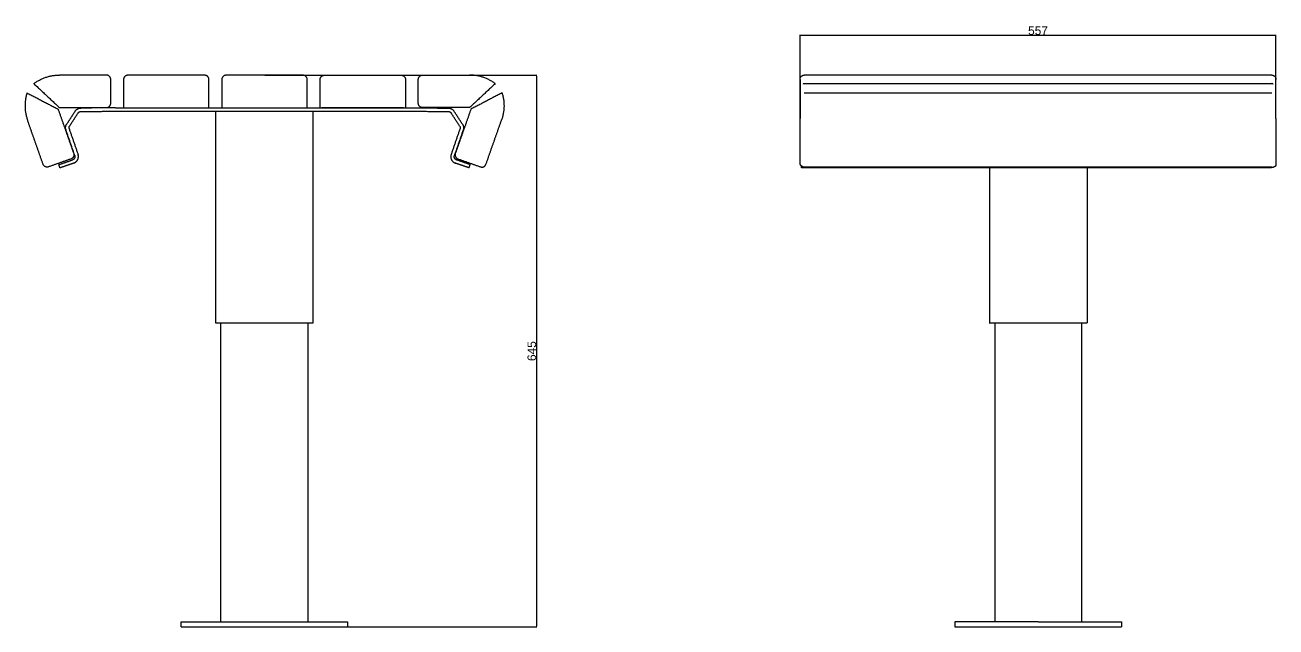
# Model space of a CAD drawing. Header units: millimetres. Extents: x -3602 to 1532, y 0 to 13678.
# Drawn here: x 0 to 1464, y 992 to 1696 of the extents above; entities that cross this region are included whole.
import ezdxf

# ---------------------------------------------------------------- set-up
doc = ezdxf.new("R2010")
doc.units = ezdxf.units.MM
doc.header["$MEASUREMENT"] = 0
doc.layers.add('Domyślny', color=7, linetype='Continuous', true_color=0x000000)
doc.layers.add('Utwórz2D linie widoczne', color=7, linetype='Continuous', true_color=0x000000)
doc.styles.add('Arial', font='arial.ttf')
doc.dimstyles.new('Domyślny', dxfattribs={"dimtxt": 10, "dimasz": 1, "dimexe": 0.5, "dimexo": 0.5, "dimgap": 0.25, "dimtad": 1, "dimtoh": 1, "dimdec": 0, "dimzin": 1, "dimdsep": 46, "dimtxsty": 'Arial', "dimcen": 0.5, "dimazin": 0, "dimtfac": 1, "dimtdec": 4, "dimtix": 1, "dimtmove": 1, "dimatfit": 3, "dimfxl": 0, "dimtolj": 1, "dimtzin": 1, "dimarcsym": 0})

# ---------------------------------------------------------------- blocks, each defined once
blk = doc.blocks.new('*D2')
at = {"layer": 'Defpoints', "color": 0}
for p in [(1463.858519878245, 1684.293391068549), (906.9140754338435, 1586.84305357125), (1463.858519878242, 1586.843053571229)]:
    blk.add_point(p, dxfattribs=at)
at = {"layer": 'Domyślny', "color": 0, "lineweight": -2}
for p, q in [((906.9140754338435, 1587.34305357125), (906.9140754338472, 1684.79339106857)), ((907.9140754338472, 1684.29339106857), (1462.858519878245, 1684.293391068549)), ((1463.858519878242, 1587.343053571229), (1463.858519878245, 1684.793391068549))]:
    blk.add_line(p, q, dxfattribs=at)
at = {"layer": 'Domyślny', "color": 0}
for points in [[(907.9140754338472, 1684.460057735237), (907.9140754338472, 1684.126724401903), (906.9140754338472, 1684.29339106857)], [(1462.858519878245, 1684.126724401883), (1462.858519878245, 1684.460057735216), (1463.858519878245, 1684.293391068549)]]:
    blk.add_solid(points, dxfattribs=at)
at = {"layer": 'Domyślny', "color": 0, "insert": (1185.386297656047, 1689.62839106856), "char_height": 10, "attachment_point": 5, "style": 'Arial'}
blk.add_mtext('\\A1;557', dxfattribs=at)
blk = doc.blocks.new('*D3')
at = {"layer": 'Defpoints', "color": 0}
for p in [(280.2518617468877, 1637.413860246942), (280.2518617468877, 992.011894226584), (598.421343609886, 992.011894226584)]:
    blk.add_point(p, dxfattribs=at)
at = {"layer": 'Domyślny', "color": 0, "lineweight": -2}
for p, q in [((280.7518617468877, 1637.413860246942), (598.921343609886, 1637.413860246942)), ((598.421343609886, 1636.413860246942), (598.421343609886, 993.011894226584)), ((280.7518617468877, 992.011894226584), (598.921343609886, 992.011894226584))]:
    blk.add_line(p, q, dxfattribs=at)
at = {"layer": 'Domyślny', "color": 0}
for points in [[(598.5880102765526, 1636.413860246942), (598.2546769432194, 1636.413860246942), (598.421343609886, 1637.413860246942)], [(598.2546769432194, 993.011894226584), (598.5880102765526, 993.011894226584), (598.421343609886, 992.011894226584)]]:
    blk.add_solid(points, dxfattribs=at)
at = {"layer": 'Domyślny', "color": 0, "insert": (593.066343609886, 1314.712877236763), "char_height": 10, "attachment_point": 5, "rotation": 90, "style": 'Arial'}
blk.add_mtext('\\A1;645', dxfattribs=at)

msp = doc.modelspace()

# ---------------------------------------------------------------- linework, layer by layer
at = {"layer": 'Domyślny'}
for points in [[(906.9140754338013, 1632.613436513142), (906.9140754338435, 1586.84305357125)], [(1463.858519878242, 1586.843053571229), (1463.858519878244, 1632.613436513142)], [(1458.732630915269, 1529.968914566114), (1461.100215386694, 1530.103483111681)], [(1463.858519878187, 1534.968914566129), (1463.858519878187, 1532.692279338651)]]:
    msp.add_lwpolyline(points, dxfattribs=at)
at = {"layer": 'Utwórz2D linie widoczne'}
for points, weights in [([(10.27266190452884, 1627.613436513135), (23.60599523785983, 1637.613436513142), (40.27266190452883, 1637.613436513142)], [1, 0.9486832980504415, 1]), ([(100.2726619045288, 1632.613436513142), (100.2726619045293, 1637.613436513142), (95.27266190452883, 1637.613436513142)], [1, 0.7071067811864833, 1]), ([(120.2518617468913, 1637.413860246941), (115.2518617468893, 1637.413860246944), (115.2518617468914, 1632.413860246941)], [1, 0.707106781186245, 1]), ([(215.2518617468895, 1632.413860246942), (215.2518617468877, 1637.41386024694), (210.2518617468895, 1637.413860246942)], [1, 0.7071067811867726, 1]), ([(235.2518617468895, 1637.413860246942), (230.251861746888, 1637.413860246943), (230.2518617468895, 1632.413860246942)], [1, 0.7071067811862923, 1]), ([(330.2518617468877, 1632.413860246943), (330.2518617468877, 1637.413860246942), (325.2518617468877, 1637.413860246942)], [1, 0.7071067811865074, 1]), ([(345.2518617468913, 1632.413860246942), (345.25186174689, 1637.413860246943), (350.2518617468913, 1637.413860246942)], [1, 0.7071067811863345, 1]), ([(440.2518617468895, 1637.413860246941), (445.251861746893, 1637.413860246945), (445.2518617468896, 1632.413860246941)], [1, 0.7071067811860451, 1]), ([(460.2310615892466, 1632.613436513142), (460.2310615892452, 1637.613436513143), (465.2310615892466, 1637.613436513142)], [1, 0.7071067811863506, 1]), ([(550.2310615892466, 1627.613436513135), (536.8977282559157, 1637.613436513142), (520.2310615892466, 1637.613436513142)], [1, 0.9486832980504372, 1]), ([(906.9140754338035, 1632.613436513139), (906.9140754338038, 1637.613436513137), (911.9140754338013, 1637.613436513136)], [1, 0.7071067811864993, 1]), ([(1458.858519878244, 1637.613436513142), (1463.858519878244, 1637.613436513142), (1463.858519878244, 1632.613436513142)], [1, 0.7071067811865315, 1]), ([(2.303708079184617, 1616.799646045058), (-2.697000059609045, 1600.900882071451), (2.841691813527127, 1585.181446009292)], [1, 0.9486832980504426, 1]), ([(558.2000154145908, 1616.799646045058), (563.2007235533833, 1600.900882071451), (557.6620316802484, 1585.181446009292)], [1, 0.9486832980504641, 1]), ([(58.58564761427715, 1595.363610032552), (60.92680849254345, 1598.96868164365), (65.22519987385658, 1599.006193136946)], [1, 0.8808907382051395, 1]), ([(95.27266190452883, 1599.613436513142), (100.272661904531, 1599.61343651314), (100.2726619045287, 1604.613436513142)], [1, 0.707106781186237, 1]), ([(465.2310615892466, 1599.613436513142), (460.2310615892473, 1599.613436513142), (460.2310615892467, 1604.613436513142)], [1, 0.707106781186652, 1]), ([(495.4084359153612, 1599.006193136943), (499.7068272966721, 1598.968681643647), (502.0479881749387, 1595.363610032551)], [1, 0.880890738205302, 1]), ([(61.9403298860625, 1593.185053892492), (63.11091032519412, 1594.987589698041), (65.26010601584949, 1595.006345444687)], [1, 0.8808907382048428, 1]), ([(495.3735297733683, 1595.006345444687), (497.5227254640228, 1594.98758969804), (498.6933059031535, 1593.185053892491)], [1, 0.8808907382049297, 1]), ([(47.64616946746264, 1574.216091473568), (46.95721073056444, 1577.457387491381), (48.76198572976957, 1580.236497280231)], [1, 0.9238795325116116, 1]), ([(51.55875987039599, 1575.047738236839), (51.21428050194668, 1576.668386245745), (52.11666800154751, 1578.05794114017)], [1, 0.9238795325117717, 1]), ([(508.5169677876702, 1578.05794114017), (509.4193552872686, 1576.668386245745), (509.0748759188219, 1575.047738236839)], [1, 0.9238795325122859, 1]), ([(511.8716500594483, 1580.236497280231), (513.6764250586556, 1577.457387491382), (512.987466321757, 1574.216091473568)], [1, 0.9238795325114808, 1]), ([(56.95968921659096, 1545.935524474922), (58.62129677853272, 1541.219693656275), (53.9054659598851, 1539.558086094334)], [1, 0.7071067811864503, 1]), ([(58.21976862446991, 1543.508129785584), (59.52204124230595, 1539.726055483183), (55.739966939901, 1538.423782865357)], [1, 0.7071067811855575, 1]), ([(57.0422395577325, 1534.641708562962), (64.6063881625372, 1537.246253798613), (62.00184292687031, 1544.810402403413)], [1, 0.7071067811858301, 1]), ([(498.6317928623475, 1544.810402403413), (496.0272476266742, 1537.24625379861), (503.5913962314853, 1534.641708562961)], [1, 0.7071067811854195, 1]), ([(504.8936688493168, 1538.423782865359), (501.1115945469097, 1539.726055483182), (502.4138671647477, 1543.508129785584)], [1, 0.7071067811851744, 1]), ([(503.5440342771844, 1545.935524474922), (501.8824267152472, 1541.219693656277), (506.5982575338904, 1539.558086094334)], [1, 0.7071067811869439, 1]), ([(27.49681337546008, 1530.253083747467), (22.78098255681287, 1528.591476185526), (21.11937499487343, 1533.307307004173)], [1, 0.7071067811864098, 1]), ([(533.0069101183153, 1530.253083747467), (537.722740936962, 1528.591476185527), (539.3843484989021, 1533.307307004173)], [1, 0.7071067811865324, 1])]:
    msp.add_rational_spline(points, weights, degree=2, dxfattribs=at)
for points in [[(10.27266190452883, 1627.613436513135), (25.27266190452883, 1613.613436513138), (40.27266190452883, 1599.613436513142)], [(95.27266190452883, 1637.613436513142), (67.77266190452883, 1637.613436513142), (40.27266190452883, 1637.613436513142)], [(100.2726619045288, 1604.613436513142), (100.2726619045288, 1618.613436513142), (100.2726619045288, 1632.613436513142)], [(115.2518617468895, 1632.413860246941), (115.2518617468895, 1615.913860246941), (115.2518617468895, 1599.413860246941)], [(210.2518617468895, 1637.413860246942), (165.2518617468895, 1637.413860246941), (120.2518617468895, 1637.413860246941)], [(215.2518617468895, 1599.413860246942), (215.2518617468895, 1615.913860246942), (215.2518617468895, 1632.413860246942)], [(230.2518617468877, 1632.413860246942), (230.2518617468877, 1615.913860246942), (230.2518617468877, 1599.413860246942)], [(325.2518617468877, 1637.413860246942), (280.2518617468877, 1637.413860246942), (235.2518617468877, 1637.413860246942)], [(330.2518617468877, 1599.413860246943), (330.2518617468877, 1615.913860246943), (330.2518617468877, 1632.413860246943)], [(345.2518617468913, 1599.413860246942), (345.2518617468913, 1615.913860246942), (345.2518617468913, 1632.413860246942)], [(350.2518617468913, 1637.413860246942), (395.2518617468913, 1637.413860246941), (440.2518617468913, 1637.413860246941)], [(445.2518617468913, 1632.413860246941), (445.2518617468913, 1615.913860246941), (445.2518617468913, 1599.413860246941)], [(460.2310615892466, 1604.613436513142), (460.2310615892466, 1618.613436513142), (460.2310615892466, 1632.613436513142)], [(465.2310615892466, 1637.613436513142), (492.7310615892466, 1637.613436513142), (520.2310615892466, 1637.613436513142)], [(550.2310615892466, 1627.613436513135), (535.2310615892466, 1613.613436513138), (520.2310615892466, 1599.613436513142)], [(1458.858519878244, 1637.613436513142), (1185.386297656022, 1637.613436513142), (911.9140754338003, 1637.613436513142)], [(911.9140754338003, 1627.613436513135), (1185.386297656022, 1627.613436513135), (1458.858519878244, 1627.613436513135)], [(2.303708079182798, 1616.799646045058), (20.49285705721377, 1607.304654762549), (38.68200603524474, 1597.80966348004)], [(558.2000154145926, 1616.799646045058), (540.0108664365616, 1607.304654762549), (521.8217174585307, 1597.80966348004)], [(911.9140754338017, 1616.799646045058), (1185.386297656024, 1616.799646045058), (1458.858519878246, 1616.799646045058)], [(38.68200603524474, 1597.80966348004), (47.82084762591785, 1571.872593977481), (56.95968921659096, 1545.935524474922)], [(40.27266190452883, 1599.613436513142), (67.77266190452883, 1599.613436513142), (95.27266190452883, 1599.613436513142)], [(105.9250950304368, 1599.361375741074), (85.57514745214667, 1599.183784439009), (65.22519987385658, 1599.006193136945)], [(105.9250950304368, 1599.361375741071), (280.3168178946098, 1599.361375741073), (454.7085407587829, 1599.361375741074)], [(210.2518617468895, 1599.413860246942), (211.6334482909126, 1599.413860246942), (213.0150348349358, 1599.413860246942)], [(232.4880077549251, 1599.413860246942), (233.8699347509064, 1599.413860246942), (235.2518617468877, 1599.413860246942)], [(235.2518617468877, 1599.413860246942), (280.2518617468877, 1599.413860246942), (325.2518617468877, 1599.413860246943)], [(325.2518617468877, 1599.413860246943), (326.6334482909108, 1599.413860246943), (328.0150348349339, 1599.413860246943)], [(350.2518617468913, 1599.413860246942), (348.8702752028682, 1599.413860246942), (347.4886886588451, 1599.413860246942)], [(440.2518617468913, 1599.413860246941), (395.2518617468913, 1599.413860246942), (350.2518617468913, 1599.413860246942)], [(443.0157157388539, 1599.413860246941), (441.6337887428726, 1599.413860246941), (440.2518617468913, 1599.413860246941)], [(454.7085407587811, 1599.361375741074), (475.0584883370711, 1599.183784439009), (495.4084359153612, 1599.006193136945)], [(520.2310615892466, 1599.613436513142), (492.7310615892466, 1599.613436513142), (465.2310615892466, 1599.613436513142)], [(521.8217174585307, 1597.80966348004), (512.6828758678575, 1571.872593977481), (503.5440342771844, 1545.935524474922)], [(21.1193749948734, 1533.307307004173), (11.98053340420029, 1559.244376506733), (2.841691813527177, 1585.181446009292)], [(58.58564761427897, 1595.363610032551), (53.67381667202426, 1587.800053656391), (48.76198572976955, 1580.236497280231)], [(61.94032988606432, 1593.185053892491), (57.02849894380597, 1585.621497516331), (52.11666800154762, 1578.05794114017)], [(65.26010601584949, 1595.006345444688), (85.59260185223587, 1595.183784447708), (105.9250976886223, 1595.361223450729)], [(105.9250963595287, 1595.361528048814), (280.2993654881611, 1595.361528048816), (454.6736346167936, 1595.361528048817)], [(172.5445875507003, 1595.267305039528), (172.5445875507003, 1595.314416544172), (172.5445875507003, 1595.361528048815)], [(172.5445875507003, 1595.267305039528), (220.2035167149679, 1595.267305039528), (267.8624458792356, 1595.267305039527)], [(222.8968484204333, 1595.267305039528), (222.8968484204333, 1471.477270937452), (222.8968484204333, 1347.687236835376)], [(267.8624458792356, 1595.267305039527), (280.2035167149679, 1595.267305039527), (292.5445875507003, 1595.267305039527)], [(292.5445875507003, 1595.267305039527), (340.2035167149679, 1595.267305039528), (387.8624458792356, 1595.267305039528)], [(337.1968484204344, 1347.687236835376), (337.1968484204344, 1471.477270937452), (337.1968484204344, 1595.267305039528)], [(387.8624458792355, 1595.361528048817), (387.8624458792356, 1595.314416544172), (387.8624458792356, 1595.267305039528)], [(454.6736346167918, 1595.361528048817), (475.0235821950801, 1595.183936746752), (495.3735297733683, 1595.006345444688)], [(508.5169677876702, 1578.05794114017), (503.6051368454118, 1585.621497516331), (498.6933059031535, 1593.185053892491)], [(511.8716500594483, 1580.236497280231), (506.9598191171935, 1587.800053656391), (502.0479881749388, 1595.363610032551)], [(539.384348498902, 1533.307307004173), (548.5231900895751, 1559.244376506733), (557.6620316802482, 1585.181446009292)], [(906.9140754338044, 1534.968914566118), (906.914075433824, 1560.905984068684), (906.9140754338435, 1586.84305357125)], [(1463.858519878242, 1586.843053571229), (1463.858519878214, 1560.905984068679), (1463.858519878187, 1534.968914566129)], [(58.21976862446991, 1543.508129785584), (52.93296904596536, 1558.862110629576), (47.64616946746082, 1574.216091473568)], [(51.58814274141241, 1575.053983758874), (51.5734513059042, 1575.050860997857), (51.55875987039599, 1575.047738236839)], [(51.58814274141241, 1575.053983758874), (56.79499283414134, 1559.932193081144), (62.00184292687027, 1544.810402403413)], [(509.0454930478072, 1575.053983758874), (503.8386429550774, 1559.932193081144), (498.6317928623475, 1544.810402403413)], [(512.9874663217588, 1574.216091473568), (507.7006667432534, 1558.862110629576), (502.4138671647479, 1543.508129785584)], [(509.0454930478072, 1575.053983758874), (509.0601844833145, 1575.050860997857), (509.0748759188218, 1575.047738236839)], [(53.90546595988508, 1539.558086094334), (40.70113966767258, 1534.905584920901), (27.49681337546008, 1530.253083747467)], [(39.6661511547145, 1532.889124239587), (47.70305904730776, 1535.656453552472), (55.73996693990102, 1538.423782865358)], [(520.9674846345033, 1532.889124239587), (512.93057674191, 1535.656453552472), (504.8936688493168, 1538.423782865358)], [(506.5982575338903, 1539.558086094334), (519.8025838261028, 1534.905584920901), (533.0069101183153, 1530.253083747467)], [(40.96842377254234, 1529.107049937189), (40.31728746362842, 1530.998087088388), (39.6661511547145, 1532.889124239587)], [(57.0422395577325, 1534.641708562961), (49.00533166513742, 1531.874379250075), (40.96842377254234, 1529.107049937189)], [(519.6652120166755, 1529.107049937189), (511.6283041240804, 1531.874379250075), (503.5913962314853, 1534.641708562961)], [(519.6652120166755, 1529.107049937189), (520.3163483255894, 1530.998087088388), (520.9674846345033, 1532.889124239587)], [(908.7326309152708, 1529.107049937189), (908.7326309152708, 1530.109354983196), (908.7326309152708, 1531.111660029203)], [(958.7326309152708, 1529.107049937189), (933.7326811551678, 1529.107049937189), (908.7327313950649, 1529.107049937189)], [(1458.858519878246, 1529.968914566114), (1185.386297656024, 1529.968914566114), (911.9140754338017, 1529.968914566114)], [(958.7326309152708, 1529.107049937189), (958.7326309152706, 1529.537982251652), (958.7326309152706, 1529.968914566114)], [(1418.732630915267, 1529.107049937189), (1188.732630915269, 1529.107049937189), (958.7326309152708, 1529.107049937189)], [(1128.45790178567, 1529.107049937189), (1128.45790178567, 1438.397143386283), (1128.45790178567, 1347.687236835376)], [(1242.75790178567, 1529.107049937189), (1242.75790178567, 1438.397143386283), (1242.75790178567, 1347.687236835376)], [(1418.732630915267, 1529.107049937189), (1418.732630915267, 1529.537982251652), (1418.732630915267, 1529.968914566114)], [(1458.732630915269, 1529.107049937189), (1438.732630915268, 1529.107049937189), (1418.732630915267, 1529.107049937189)], [(1458.732630915269, 1529.107049937189), (1458.732630915269, 1529.537982251652), (1458.732630915269, 1529.968914566114)], [(222.8968484204333, 1347.687236835376), (280.0464114044503, 1347.687236835376), (337.1959743884672, 1347.687236835376)], [(229.2468484204337, 998.011894226584), (229.2468484204337, 1172.84956553098), (229.2468484204337, 1347.687236835376)], [(330.8468484204341, 1347.687236835376), (330.8468484204341, 1172.84956553098), (330.8468484204341, 998.0118942265839)], [(1134.80790178567, 1347.687236835376), (1134.80790178567, 1172.84956553098), (1134.80790178567, 998.011894226584)], [(1185.60790178567, 1347.687236835376), (1214.182464769687, 1347.687236835376), (1242.757027753703, 1347.687236835376)], [(1236.40790178567, 1347.687236835376), (1236.407901785671, 1172.84956553098), (1236.407901785671, 998.011894226584)], [(182.546848420433, 998.011894226584), (280.046848420433, 998.011894226584), (377.546848420433, 998.011894226584)], [(182.546848420433, 992.011894226584), (182.546848420433, 995.011894226584), (182.546848420433, 998.011894226584)], [(377.546848420433, 998.011894226584), (377.546848420433, 995.011894226584), (377.546848420433, 992.011894226584)], [(1088.10790178567, 998.011894226584), (1088.10790178567, 995.011894226584), (1088.10790178567, 992.011894226584)], [(1185.60790178567, 998.011894226584), (1136.85790178567, 998.011894226584), (1088.10790178567, 998.011894226584)], [(1185.60790178567, 998.011894226584), (1234.35790178567, 998.011894226584), (1283.10790178567, 998.011894226584)], [(1283.10790178567, 998.011894226584), (1283.10790178567, 995.011894226584), (1283.10790178567, 992.011894226584)], [(182.546848420433, 992.011894226584), (280.046848420433, 992.011894226584), (377.546848420433, 992.011894226584)], [(1088.10790178567, 992.011894226584), (1136.85790178567, 992.011894226584), (1185.60790178567, 992.011894226584)], [(1185.60790178567, 992.011894226584), (1234.35790178567, 992.011894226584), (1283.10790178567, 992.011894226584)]]:
    msp.add_open_spline(points, degree=2, dxfattribs=at)
for points, knots in [([(911.9140754338003, 1627.613436513135), (911.795292187386, 1627.613556975356), (911.5679306422496, 1627.606390431121), (911.2527337449667, 1627.574416110508), (910.9833123032805, 1627.521752801835), (910.7658142558967, 1627.448528101418), (910.5945140564321, 1627.35166834757), (910.4713912076463, 1627.228121774133), (910.399412285748, 1627.077464816729), (910.386363884159, 1626.968387789892), (910.3862976560225, 1626.912911788568)], [0, 0, 0, 0, 0.3563290685371803, 0.6820987214644142, 0.9496905316538139, 1.178760967982372, 1.368443587216455, 1.536490159148009, 1.695504406981708, 1.862181872126011, 1.862181872126011, 1.862181872126011, 1.862181872126011]), ([(1460.386297656022, 1626.912911788568), (1460.386231427226, 1626.968387725945), (1460.373183049193, 1627.077464704317), (1460.301204215472, 1627.22812161186), (1460.178081498153, 1627.351668149573), (1460.006781475987, 1627.448527912687), (1459.789284277646, 1627.521752425592), (1459.519863315988, 1627.574415859446), (1459.204666235381, 1627.606390364462), (1458.977303747001, 1627.61355697355), (1458.858519878245, 1627.613436513135)], [0, 0, 0, 0, 0.1666772729239329, 0.3256915711516252, 0.4937380387094482, 0.68342036526567, 0.9124907543415645, 1.180080315818613, 1.505850938373255, 1.86218187209484, 1.86218187209484, 1.86218187209484, 1.86218187209484])]:
    msp.add_open_spline(points, degree=3, knots=knots, dxfattribs=at)
for points, weights, knots in [([(911.9140754338022, 1529.968914566114), (911.4915043634317, 1529.968914566099), (911.0749270383479, 1530.039834533246), (910.6990686878165, 1530.103822321944), (910.3372581088282, 1530.224059760783), (909.3696873749712, 1530.545604330234), (908.6052769683687, 1531.220334472913), (907.7538221185895, 1531.971897008304), (907.3105849602447, 1533.017536729851), (906.914075408104, 1533.952941336552), (906.9140754338026, 1534.968914566109)], [1, 0.996447692194993, 1, 0.9971053385414185, 1, 0.97983507806644, 1, 0.9751606820224065, 1, 0.9799739983712182, 1], [0, 0, 0, 0.8431385348838898, 0.8431385348838898, 1.604198196471381, 1.604198196471381, 3.615817414177346, 3.615817414177346, 5.849327256982711, 5.849327256982711, 7.853981641544415, 7.853981641544415, 7.853981641544415]), ([(1463.858519878187, 1532.692279338651), (1463.830845575381, 1532.256228108733), (1463.670014494264, 1531.849977071201), (1463.459312332637, 1531.317754249736), (1463.05455528662, 1530.912997203718), (1462.649798240602, 1530.5082401577), (1462.117575419137, 1530.297537996072), (1461.627402763611, 1530.103483111681), (1461.100215386694, 1530.103483111681)], [1, 0.9877337394150543, 1, 0.9792195560747873, 1, 0.9792195560751176, 1, 0.9822902577809772, 1], [0, 0, 0, 0.8666846720412679, 0.8666846720412679, 1.995550824733717, 1.995550824733717, 3.124416977426047, 3.124416977426047, 4.166276673919441, 4.166276673919441, 4.166276673919441]), ([(1128.458775817637, 1347.687236835376), (1128.45790178567, 1347.687236835376), (1128.45790178567, 1347.687236835376), (1128.45790178567, 1347.687236835376), (1185.60790178567, 1347.687236835376)], [0.9977207101197074, 0.99885588586401, 1, 0.7071067811865476, 1], [89.4203420682177, 89.4203420682177, 89.4203420682177, 89.77101007632835, 89.77101007632835, 179.5420201526567, 179.5420201526567, 179.5420201526567])]:
    msp.add_rational_spline(points, weights, degree=2, knots=knots, dxfattribs=at)

# ---------------------------------------------------------------- dimensions: what is measured, and where the dimension line sits
at = {"layer": 'Domyślny'}
for p1, p2, distance, picture, middle in [((906.9140754338435, 1586.84305357125), (1463.858519878242, 1586.843053571229), 97.4503374973201, '*D2', (1185.386297656047, 1689.62839106856)), ((280.2518617468877, 1637.413860246942), (280.2518617468877, 992.011894226584), 318.1694818629983, '*D3', (593.066343609886, 1314.712877236763))]:
    dim = msp.add_aligned_dim(p1=p1, p2=p2, distance=distance, dimstyle='Domyślny', dxfattribs=at)
    dim.commit()
    dim.dimension.update_dxf_attribs({"geometry": picture, "text_midpoint": middle})

doc.saveas('drawing.dxf')
